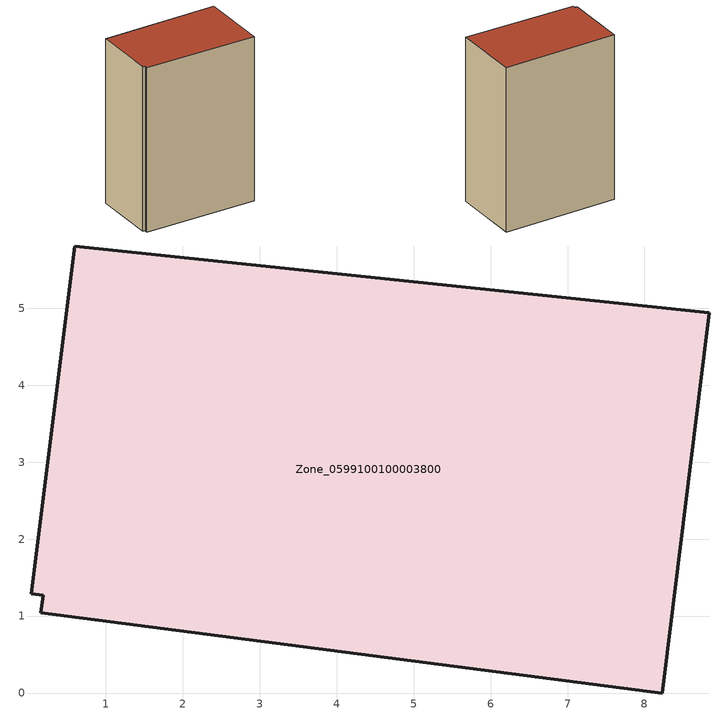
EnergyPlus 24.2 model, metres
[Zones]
Zone_0599100100003800
 floor ground (C_G): 0.59,5.81 8.84,4.94 8.23,0 0.16,1.04 0.19,1.27 0.03,1.29 z0
 wall outside (C_F): 8.23,0 8.84,4.94 0.59,5.81 0.03,1.29 0.19,1.27 0.16,1.04 8.23,0 z0:11.97
 roof outside (C_R): 8.84,4.94 0.59,5.81 0.03,1.29 0.19,1.27 0.16,1.04 8.23,0 z11.97
[BUILDING]
Pand.0599100100003800: North Axis=0; Terrain=City; Loads Convergence Tolerance Value=0.04; Temperature Convergence Tolerance Value=0.4; Solar Distribution=FullExterior; Maximum Number of Warmup Days=25; Minimum Number of Warmup Days=1
[Site:Location]
Rotterdam.The.Hague.AP_ZH_NLD Design_Conditions: Latitude=51.96; Longitude=4.45; Time Zone=1; Elevation=-4.5
[SITE:GROUNDTEMPERATURE:BUILDINGSURFACE]
18, 18, 18, 18, 18, 18, 18, 18, 18, 18, 18, 18
[MATERIAL] Thermal Absorptance=0.9; Solar Absorptance=0.7; Visible Absorptance=0.7
Name | Roughness | Thickness | Conductivity | Density | Specific Heat
G.TI.2015-2018 | MediumSmooth | 0.15 | 0.0428571 | 540 | 1210
F.TI.2015-2018 | Rough | 0.3 | 0.0666667 | 1920 | 840
R.TI.2015-2018 | MediumRough | 0.2 | 0.0333333 | 1500 | 1000
[CONSTRUCTION]
C_G: G.TI.2015-2018
C_F: F.TI.2015-2018
C_R: R.TI.2015-2018
[ZONE]
Zone_0599100100003800: Type=1; Multiplier=1; Ceiling Height=Autocalculate; Volume=Autocalculate; Floor Area=autocalculate; Part of Total Floor Area=Yes
[ZONEINFILTRATION:DESIGNFLOWRATE]
Infil_Zone_0599100100003800: Zone or ZoneList or Space or SpaceList=Zone_0599100100003800; Schedule=AlwaysOn; Design Flow Rate Calculation Method=Flow/Area; Flow Rate per Floor Area=0.0015; Constant Term Coefficient=1; Temperature Term Coefficient=0; Velocity Term Coefficient=0; Velocity Squared Term Coefficient=0
[HVACTEMPLATE:ZONE:IDEALLOADSAIRSYSTEM]
Zone_0599100100003800: Maximum Heating Supply Air Temperature=50; Minimum Cooling Supply Air Temperature=13; Maximum Heating Supply Air Humidity Ratio=0.0156; Minimum Cooling Supply Air Humidity Ratio=0.0077; Heating Limit=NoLimit; Cooling Limit=NoLimit; Dehumidification Control Type=ConstantSensibleHeatRatio; Cooling Sensible Heat Ratio=0.7; Dehumidification Setpoint=60; Humidification Control Type=None; Humidification Setpoint=30; Outdoor Air Method=None; Outdoor Air Flow Rate per Person=0.00944; Outdoor Air Flow Rate per Zone Floor Area=0; Outdoor Air Flow Rate per Zone=0; Demand Controlled Ventilation Type=None; Outdoor Air Economizer Type=NoEconomizer; Heat Recovery Type=None; Sensible Heat Recovery Effectiveness=0.7; Latent Heat Recovery Effectiveness=0.65
[ZONECONTROL:THERMOSTAT]
ThermostatControl_Zone_0599100100003800: Zone or ZoneList=Zone_0599100100003800; Control Type Schedule=DualSetpointControlType; Control 1=Thermostat_Zone_0599100100003800; Temperature Difference Between Cutout And Setpoint=0
[THERMOSTATSETPOINT:DUALSETPOINT]
Thermostat_Zone_0599100100003800: Heating Setpoint Temperature Schedule=HeatingSetpoint_Zone_0599100100003800; Cooling Setpoint Temperature Schedule=CoolingSetpoint_Zone_0599100100003800
[SCHEDULE:COMPACT]
HeatingSetpoint_Zone_0599100100003800: Through: 12/31, For: AllDays, Until: 24:00, 21
CoolingSetpoint_Zone_0599100100003800: Through: 12/31, For: AllDays, Until: 24:00, 24
DualSetpointControlType: Through: 12/31, For: AllDays, Until: 24:00, 4
AlwaysOn: Through: 12/31, For: AllDays, Until: 24:00, 1
